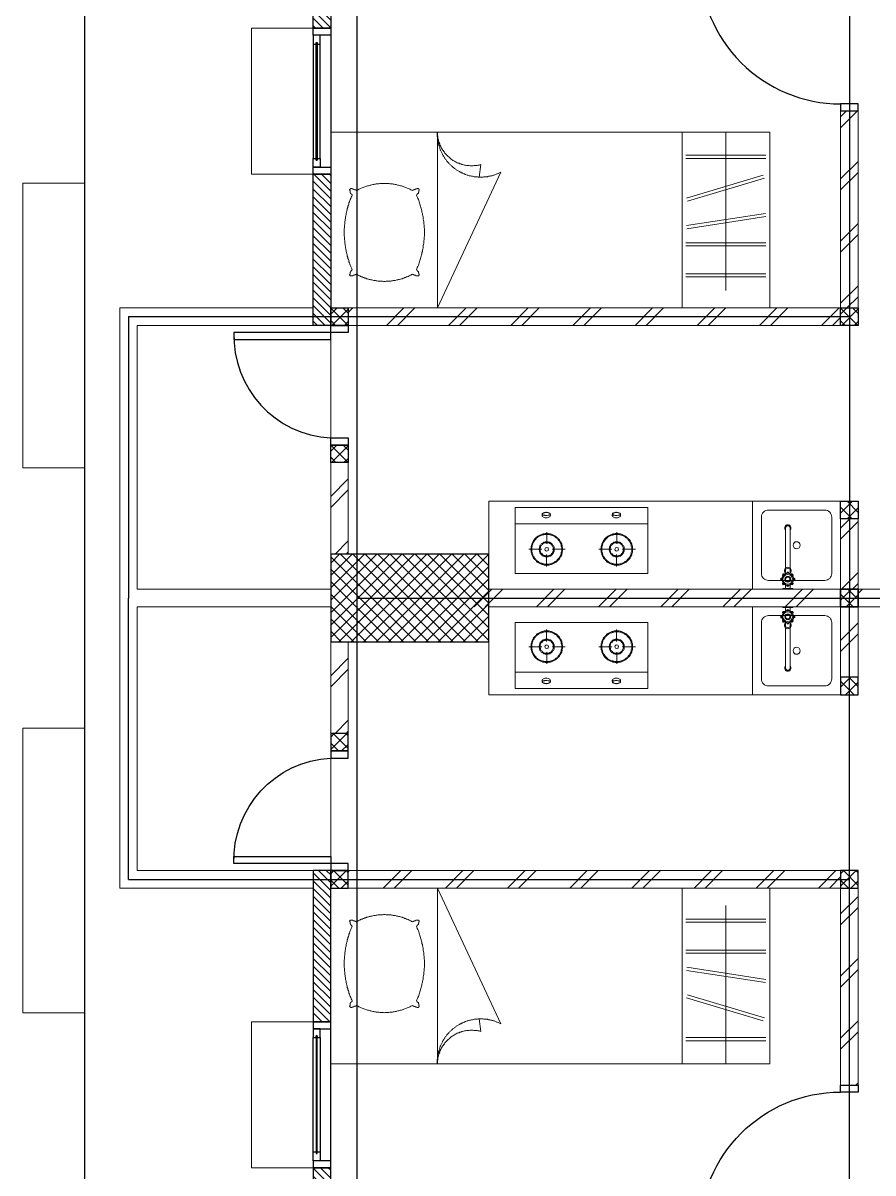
# Model space of a CAD drawing. Header units: millimetres. Extents: x -324 to 75, y -297 to 70.
# Drawn here: x -56.36 to -51.52, y 22.61 to 29.15 of the extents above; entities that cross this region are included whole.
import ezdxf

# ---------------------------------------------------------------- set-up
doc = ezdxf.new("R2010")
doc.units = ezdxf.units.MM
doc.layers.get('defpoints').update_dxf_attribs({"color": 1})
for name, color, linetype, lineweight in [('ars', 11, 'Continuous', 0), ('KOL', 1, 'Continuous', 30), ('KOLOM', 4, 'Continuous', 9), ('lan', 7, 'Continuous', 15), ('SANITAIR', 15, 'Continuous', 9), ('tem', 5, 'Continuous', 20)]:
    doc.layers.add(name, color=color, linetype=linetype, lineweight=lineweight)
doc.layers.add('as', color=1, linetype='Continuous', plot=False)
doc.layers.add('Kusen', color=30, linetype='Continuous')
pattern_1 = [(135, (380.614583, 513.798277), (-0.0220970869, -0.0220970869), [])]
pattern_2 = [(45, (3.915, 7.49455), (-0.1767767, 0.1767767), []), (45, (3.9775, 7.49455), (-0.1767767, 0.1767767), [])]

# ---------------------------------------------------------------- blocks, each defined once
blk = doc.blocks.new('T. J2')
at = {"layer": 'Kusen'}
for p, q in [((-0.3692, 0.1), (0.2808, 0.1)), ((-0.4192, 0), (0.3308, 0)), ((0.2808, 0.06), (-0.3692, 0.06))]:
    blk.add_line(p, q, dxfattribs=at)
for points in [[(-0.4592, 0), (-0.4192, 0), (-0.4192, 0.1), (-0.4592, 0.1)], [(0.3308, 0), (0.3708, 0), (0.3708, 0.1), (0.3308, 0.1)]]:
    blk.add_lwpolyline(points, close=True, dxfattribs=at)
for points in [[(-0.3692, 0.0775), (-0.3692, 0.06), (-0.4192, 0.06), (-0.4192, 0.1), (-0.3692, 0.1), (-0.3692, 0.0825), (-0.3792, 0.0825), (-0.3792, 0.0775), (-0.3692, 0.0775)], [(0.2808, 0.0775), (0.2808, 0.06), (0.3308, 0.06), (0.3308, 0.1), (0.2808, 0.1), (0.2808, 0.0825), (0.2908, 0.0825), (0.2908, 0.0775), (0.2808, 0.0775)]]:
    blk.add_lwpolyline(points, dxfattribs=at)
at = {"layer": 'Kusen', "color": 141}
blk.add_lwpolyline([(-0.3792, 0.0775), (0.2908, 0.0775), (0.2908, 0.0825), (-0.3792, 0.0825)], close=True, dxfattribs=at)
blk = doc.blocks.new('K 10.10')
at = {"layer": 'ars'}
h = blk.add_hatch(dxfattribs=at)
h.set_pattern_fill('_USER', color=256, scale=0.05, angle=45, double=1, pattern_type=0)
h.set_pattern_definition([(45, (0, 0), (-0.035355339, 0.035355339), []), (135, (0, 0), (-0.035355339, -0.035355339), [])])
h.paths.add_polyline_path([(1560.5383, 1380.4069), (1560.6383, 1380.4069), (1560.6383, 1380.5069), (1560.5383, 1380.5069)])
at = {"layer": 'KOL'}
blk.add_lwpolyline([(1560.5383, 1380.4069), (1560.6383, 1380.4069), (1560.6383, 1380.5069), (1560.5383, 1380.5069)], close=True, dxfattribs=at)
blk = doc.blocks.new('P.60')
at = {"layer": 'Kusen'}
for points in [[(1472.8348, 997.5354), (1472.8748, 997.5354), (1472.8748, 997.4354), (1472.8348, 997.4354)], [(1473.4748, 997.5354), (1473.5148, 997.5354), (1473.5148, 997.4354), (1473.4748, 997.4354)], [(1472.8748, 996.8854), (1472.9148, 996.8854), (1472.9148, 997.4354), (1472.8748, 997.4354)]]:
    blk.add_lwpolyline(points, close=True, dxfattribs=at)
blk.add_arc((1472.8948, 997.4658), 0.5808, 268.02661, 356.99428, dxfattribs=at)
blk = doc.blocks.new('P.80')
at = {"layer": 'Kusen'}
for points in [[(-69.8094, -74.8368), (-69.7694, -74.8368), (-69.7694, -74.0368), (-69.8094, -74.0368)], [(-70.6094, -74.9368), (-70.5694, -74.9368), (-70.5694, -74.8368), (-70.6094, -74.8368)], [(-69.7694, -74.9368), (-69.7294, -74.9368), (-69.7294, -74.8368), (-69.7694, -74.8368)]]:
    blk.add_lwpolyline(points, close=True, dxfattribs=at)
blk.add_arc((-69.7694, -74.8368), 0.8, 90, 180, dxfattribs=at)
blk = doc.blocks.new('KRAN DPR ATAS')
for p, q in [((-0.0289, 0), (0.0289, 0)), ((-0.0289, 0), (-0.0289, -0.0021)), ((0.0289, 0), (0.0289, -0.0021)), ((-0.0275, -0.0035), (0.0275, -0.0035)), ((-0.0127, -0.0092), (-0.0127, -0.0252)), ((0.0127, -0.0092), (0.0127, -0.0252)), ((-0.014, -0.1188), (-0.014, -0.3457)), ((-0.0127, -0.0877), (-0.0127, -0.1101)), ((0.0127, -0.0877), (0.0127, -0.1101)), ((0.014, -0.1188), (0.014, -0.3457))]:
    blk.add_line(p, q)
for radius in [0.0338, 0.0279, 0.0166, 0.0138, 0.0123]:
    blk.add_circle((0, -0.0564), radius)
for centre, radius, start, end in [((-0.0338, -0.0564), 0.00706, 84.00203, 275.99797), ((-0.0315, -0.0564), 0.00706, 103.11888, 256.88112), ((-0.0239, -0.0326), 0.00706, 39.00203, 230.99797), ((-0.0222, -0.0342), 0.00706, 58.11888, 211.88112), ((-0.0275, -0.0021), 0.00141, 180, 270), ((-0.0183, -0.0092), 0.00564, 0, 90), ((-0.0009, -0.0214), 0.00884, 254.902, 254.902), ((0, -0.0227), 0.00706, 354.00203, 185.99797), ((0, -0.025), 0.00706, 13.11888, 166.88112), ((0.0183, -0.0092), 0.00564, 90, 180), ((0.0239, -0.0326), 0.00706, 309.00203, 140.99797), ((0.0222, -0.0342), 0.00706, 328.11888, 121.88112), ((0.0275, -0.0021), 0.00141, 270, 0), ((0.0338, -0.0564), 0.00706, 264.00203, 95.99797), ((0.0315, -0.0564), 0.00706, 283.11888, 76.88112), ((-0.0239, -0.0803), 0.00706, 129.00203, 320.99797), ((-0.0222, -0.0787), 0.00706, 148.11888, 301.88112), ((0, -0.1058), 0.0191, 134.71101, 45.28899), ((0, -0.1058), 0.0134, 198.67172, 270), ((0, -0.0902), 0.00706, 174.00203, 5.99797), ((0, -0.0879), 0.00706, 193.11888, 346.88112), ((0, -0.1058), 0.0134, 270, 341.32828), ((0.0239, -0.0803), 0.00706, 219.00203, 50.99797), ((0.0222, -0.0787), 0.00706, 238.11888, 31.88112), ((0, -0.3457), 0.0178, 141.82775, 38.17225), ((0, -0.3484), 0.0178, 175.66412, 4.33588), ((0, -0.3457), 0.014, 180, 0)]:
    blk.add_arc(centre, radius, start, end)
blk = doc.blocks.new('KOMPOR')
for points in [[(0, 0.3765), (0, -0.3765)], [(0.0944, 0.3765), (0, 0.3765)], [(0.3765, 0.3765), (0.0944, 0.3765)], [(0.0944, 0.3765), (0.0944, -0.3765)], [(0.3765, -0.3765), (0.3765, 0.3765)], [(0.2385, 0.2906), (0.2337, 0.2906), (0.23, 0.2906), (0.2252, 0.2893), (0.2203, 0.2893), (0.2167, 0.2881), (0.2119, 0.2869), (0.2082, 0.2857), (0.2034, 0.2833), (0.1998, 0.2821), (0.1961, 0.2797), (0.1925, 0.2772), (0.1889, 0.276), (0.1852, 0.2724), (0.1816, 0.27), (0.178, 0.2676), (0.1755, 0.2639), (0.1719, 0.2615), (0.1695, 0.2579), (0.1671, 0.2542), (0.1634, 0.2506), (0.1622, 0.247), (0.1598, 0.2433), (0.1574, 0.2397), (0.1562, 0.2361), (0.1538, 0.2312), (0.1525, 0.2276), (0.1513, 0.2228), (0.1501, 0.2191), (0.1501, 0.2143), (0.1489, 0.2094), (0.1489, 0.2058), (0.1489, 0.201), (0.1489, 0.1961), (0.1489, 0.1913), (0.1501, 0.1864), (0.1501, 0.1828), (0.1513, 0.178), (0.1525, 0.1743), (0.1538, 0.1695), (0.1562, 0.1659), (0.1574, 0.161), (0.1598, 0.1574), (0.1622, 0.1538), (0.1634, 0.1501), (0.1671, 0.1465), (0.1695, 0.1429), (0.1719, 0.1404), (0.1755, 0.1368), (0.178, 0.1344), (0.1816, 0.1308), (0.1852, 0.1283), (0.1889, 0.1259), (0.1925, 0.1235), (0.1961, 0.1211), (0.1998, 0.1199), (0.2034, 0.1174), (0.2082, 0.1162), (0.2119, 0.115), (0.2167, 0.1138), (0.2203, 0.1126), (0.2252, 0.1114), (0.23, 0.1114), (0.2337, 0.1102), (0.2385, 0.1102), (0.2433, 0.1102), (0.2482, 0.1114), (0.253, 0.1114), (0.2567, 0.1126), (0.2615, 0.1138), (0.2651, 0.115), (0.27, 0.1162), (0.2736, 0.1174), (0.2785, 0.1199), (0.2821, 0.1211), (0.2857, 0.1235), (0.2893, 0.1259), (0.293, 0.1283), (0.2966, 0.1308), (0.299, 0.1344), (0.3027, 0.1368), (0.3051, 0.1404), (0.3087, 0.1429), (0.3111, 0.1465), (0.3136, 0.1501), (0.316, 0.1538), (0.3184, 0.1574), (0.3196, 0.161), (0.322, 0.1659), (0.3232, 0.1695), (0.3245, 0.1743), (0.3257, 0.178), (0.3269, 0.1828), (0.3281, 0.1864), (0.3281, 0.1913), (0.3293, 0.1961), (0.3293, 0.201), (0.3293, 0.2058), (0.3281, 0.2094), (0.3281, 0.2143), (0.3269, 0.2191), (0.3257, 0.2228), (0.3245, 0.2276), (0.3232, 0.2312), (0.322, 0.2361), (0.3196, 0.2397), (0.3184, 0.2433), (0.316, 0.247), (0.3136, 0.2506), (0.3111, 0.2542), (0.3087, 0.2579), (0.3051, 0.2615), (0.3027, 0.2639), (0.299, 0.2676), (0.2966, 0.27), (0.293, 0.2724), (0.2893, 0.276), (0.2857, 0.2772), (0.2821, 0.2797), (0.2785, 0.2821), (0.2736, 0.2833), (0.27, 0.2857), (0.2651, 0.2869), (0.2615, 0.2881), (0.2567, 0.2893), (0.253, 0.2893), (0.2482, 0.2906), (0.2433, 0.2906), (0.2385, 0.2906)], [(0.2385, 0.2857), (0.2349, 0.2857), (0.23, 0.2857), (0.2264, 0.2845), (0.2215, 0.2833), (0.2179, 0.2833), (0.2131, 0.2821), (0.2094, 0.2809), (0.2058, 0.2785), (0.2022, 0.2772), (0.1985, 0.2748), (0.1949, 0.2736), (0.1913, 0.2712), (0.1877, 0.2688), (0.1852, 0.2663), (0.1816, 0.2639), (0.1792, 0.2603), (0.1755, 0.2579), (0.1731, 0.2542), (0.1707, 0.2518), (0.1683, 0.2482), (0.1659, 0.2446), (0.1646, 0.2409), (0.1622, 0.2373), (0.161, 0.2337), (0.1586, 0.23), (0.1574, 0.2264), (0.1562, 0.2215), (0.1562, 0.2179), (0.155, 0.2131), (0.1538, 0.2094), (0.1538, 0.2046), (0.1538, 0.201), (0.1538, 0.1961), (0.1538, 0.1925), (0.155, 0.1877), (0.1562, 0.184), (0.1562, 0.1792), (0.1574, 0.1755), (0.1586, 0.1719), (0.161, 0.1671), (0.1622, 0.1634), (0.1646, 0.1598), (0.1659, 0.1562), (0.1683, 0.1525), (0.1707, 0.1501), (0.1731, 0.1465), (0.1755, 0.1441), (0.1792, 0.1404), (0.1816, 0.138), (0.1852, 0.1356), (0.1877, 0.132), (0.1913, 0.1308), (0.1949, 0.1283), (0.1985, 0.1259), (0.2022, 0.1235), (0.2058, 0.1223), (0.2094, 0.1211), (0.2131, 0.1199), (0.2179, 0.1186), (0.2215, 0.1174), (0.2264, 0.1162), (0.23, 0.1162), (0.2349, 0.1162), (0.2385, 0.1162), (0.2433, 0.1162), (0.247, 0.1162), (0.2518, 0.1162), (0.2554, 0.1174), (0.2603, 0.1186), (0.2639, 0.1199), (0.2676, 0.1211), (0.2724, 0.1223), (0.276, 0.1235), (0.2797, 0.1259), (0.2833, 0.1283), (0.2869, 0.1308), (0.2893, 0.132), (0.293, 0.1356), (0.2954, 0.138), (0.299, 0.1404), (0.3015, 0.1441), (0.3039, 0.1465), (0.3075, 0.1501), (0.3087, 0.1525), (0.3111, 0.1562), (0.3136, 0.1598), (0.316, 0.1634), (0.3172, 0.1671), (0.3184, 0.1719), (0.3196, 0.1755), (0.3208, 0.1792), (0.322, 0.184), (0.3232, 0.1877), (0.3232, 0.1925), (0.3232, 0.1961), (0.3232, 0.201), (0.3232, 0.2046), (0.3232, 0.2094), (0.3232, 0.2131), (0.322, 0.2179), (0.3208, 0.2215), (0.3196, 0.2264), (0.3184, 0.23), (0.3172, 0.2337), (0.316, 0.2373), (0.3136, 0.2409), (0.3111, 0.2446), (0.3087, 0.2482), (0.3075, 0.2518), (0.3039, 0.2542), (0.3015, 0.2579), (0.299, 0.2603), (0.2954, 0.2639), (0.293, 0.2663), (0.2893, 0.2688), (0.2869, 0.2712), (0.2833, 0.2736), (0.2797, 0.2748), (0.276, 0.2772), (0.2724, 0.2785), (0.2676, 0.2809), (0.2639, 0.2821), (0.2603, 0.2833), (0.2554, 0.2833), (0.2518, 0.2845), (0.247, 0.2857), (0.2433, 0.2857), (0.2385, 0.2857)], [(0.2373, 0.3063), (0.2373, 0.2312)], [(0.0436, 0.2228), (0.0472, 0.2228), (0.0496, 0.2215), (0.0533, 0.2191), (0.0545, 0.2155), (0.0557, 0.2119), (0.0581, 0.2094), (0.0593, 0.2046), (0.0593, 0.1998), (0.0593, 0.1949), (0.0593, 0.1901), (0.0569, 0.1864), (0.0557, 0.1828), (0.0533, 0.1792), (0.0508, 0.178), (0.0484, 0.1755), (0.046, 0.1743), (0.0424, 0.1743), (0.04, 0.1755), (0.0375, 0.178), (0.0339, 0.1792), (0.0327, 0.1828), (0.0315, 0.1864), (0.0291, 0.1901), (0.0278, 0.1949), (0.0278, 0.1998), (0.0291, 0.2046), (0.0303, 0.2094), (0.0315, 0.2119), (0.0339, 0.2155), (0.0351, 0.2191), (0.0375, 0.2215), (0.0412, 0.2228), (0.0436, 0.2228)], [(0.0375, 0.2215), (0.04, 0.2215), (0.04, 0.2203), (0.0424, 0.2179), (0.0436, 0.2155), (0.0448, 0.2119), (0.0448, 0.2082), (0.046, 0.2034), (0.046, 0.1998), (0.046, 0.1961), (0.046, 0.1913), (0.0448, 0.1877), (0.0436, 0.184), (0.0436, 0.1816), (0.0412, 0.178), (0.04, 0.1768), (0.0387, 0.1755), (0.0375, 0.1755), (0.0351, 0.1768), (0.0339, 0.178), (0.0327, 0.1816), (0.0315, 0.184), (0.0315, 0.1877), (0.0303, 0.1913), (0.0303, 0.1961), (0.0303, 0.1998), (0.0303, 0.2034), (0.0315, 0.2082), (0.0315, 0.2119), (0.0327, 0.2155), (0.0339, 0.2179), (0.0351, 0.2203), (0.0363, 0.2215), (0.0375, 0.2215)], [(0.1404, 0.201), (0.207, 0.201)], [(0.2385, 0.2433), (0.2349, 0.2433), (0.23, 0.2433), (0.2264, 0.2421), (0.2215, 0.2409), (0.2179, 0.2385), (0.2143, 0.2361), (0.2119, 0.2337), (0.2082, 0.2312), (0.2058, 0.2276), (0.2034, 0.2252), (0.201, 0.2215), (0.1985, 0.2179), (0.1973, 0.2131), (0.1961, 0.2094), (0.1961, 0.2046), (0.1961, 0.201), (0.1961, 0.1961), (0.1961, 0.1925), (0.1973, 0.1877), (0.1985, 0.184), (0.201, 0.1804), (0.2034, 0.1768), (0.2058, 0.1731), (0.2082, 0.1707), (0.2119, 0.1671), (0.2143, 0.1646), (0.2179, 0.1622), (0.2215, 0.161), (0.2264, 0.1598), (0.23, 0.1586), (0.2349, 0.1574), (0.2385, 0.1574), (0.2433, 0.1574), (0.247, 0.1586), (0.2518, 0.1598), (0.2554, 0.161), (0.2591, 0.1622), (0.2627, 0.1646), (0.2663, 0.1671), (0.2688, 0.1707), (0.2724, 0.1731), (0.2748, 0.1768), (0.2772, 0.1804), (0.2785, 0.184), (0.2797, 0.1877), (0.2809, 0.1925), (0.2821, 0.1961), (0.2821, 0.201), (0.2821, 0.2046), (0.2809, 0.2094), (0.2797, 0.2131), (0.2785, 0.2179), (0.2772, 0.2215), (0.2748, 0.2252), (0.2724, 0.2276), (0.2688, 0.2312), (0.2663, 0.2337), (0.2627, 0.2361), (0.2591, 0.2385), (0.2554, 0.2409), (0.2518, 0.2421), (0.247, 0.2433), (0.2433, 0.2433), (0.2385, 0.2433)], [(0.2385, 0.2385), (0.2349, 0.2385), (0.2312, 0.2373), (0.2276, 0.2373), (0.224, 0.2361), (0.2203, 0.2337), (0.2179, 0.2324), (0.2143, 0.23), (0.2119, 0.2276), (0.2094, 0.2252), (0.207, 0.2215), (0.2058, 0.2191), (0.2034, 0.2155), (0.2022, 0.2119), (0.2022, 0.2082), (0.201, 0.2046), (0.201, 0.201), (0.201, 0.1973), (0.2022, 0.1925), (0.2022, 0.1889), (0.2034, 0.1864), (0.2058, 0.1828), (0.207, 0.1792), (0.2094, 0.1768), (0.2119, 0.1743), (0.2143, 0.1719), (0.2179, 0.1695), (0.2203, 0.1671), (0.224, 0.1659), (0.2276, 0.1646), (0.2312, 0.1634), (0.2349, 0.1634), (0.2385, 0.1622), (0.2421, 0.1634), (0.247, 0.1634), (0.2506, 0.1646), (0.253, 0.1659), (0.2567, 0.1671), (0.2603, 0.1695), (0.2627, 0.1719), (0.2651, 0.1743), (0.2676, 0.1768), (0.27, 0.1792), (0.2724, 0.1828), (0.2736, 0.1864), (0.2748, 0.1889), (0.276, 0.1925), (0.276, 0.1973), (0.2772, 0.201), (0.276, 0.2046), (0.276, 0.2082), (0.2748, 0.2119), (0.2736, 0.2155), (0.2724, 0.2191), (0.27, 0.2215), (0.2676, 0.2252), (0.2651, 0.2276), (0.2627, 0.23), (0.2603, 0.2324), (0.2567, 0.2337), (0.253, 0.2361), (0.2506, 0.2373), (0.247, 0.2373), (0.2421, 0.2385), (0.2385, 0.2385)], [(0.2385, 0.2107), (0.2349, 0.2094), (0.2312, 0.2082), (0.23, 0.2046), (0.2288, 0.201), (0.23, 0.1961), (0.2312, 0.1937), (0.2349, 0.1913), (0.2385, 0.1901), (0.2433, 0.1913), (0.2458, 0.1937), (0.2482, 0.1961), (0.2494, 0.201), (0.2482, 0.2046), (0.2458, 0.2082), (0.2433, 0.2094), (0.2385, 0.2107)], [(0.3366, 0.1998), (0.2676, 0.1998)], [(0.2373, 0.0993), (0.2373, 0.1719)], [(0.2385, -0.1077), (0.2337, -0.1077), (0.23, -0.1077), (0.2252, -0.109), (0.2203, -0.109), (0.2167, -0.1102), (0.2119, -0.1114), (0.2082, -0.1126), (0.2034, -0.115), (0.1998, -0.1162), (0.1961, -0.1186), (0.1925, -0.1211), (0.1889, -0.1235), (0.1852, -0.1259), (0.1816, -0.1283), (0.178, -0.1308), (0.1755, -0.1344), (0.1719, -0.1368), (0.1695, -0.1404), (0.1671, -0.1441), (0.1634, -0.1477), (0.1622, -0.1513), (0.1598, -0.155), (0.1574, -0.1586), (0.1562, -0.1622), (0.1538, -0.1671), (0.1525, -0.1707), (0.1513, -0.1755), (0.1501, -0.1792), (0.1501, -0.184), (0.1489, -0.1889), (0.1489, -0.1925), (0.1489, -0.1973), (0.1489, -0.2022), (0.1489, -0.207), (0.1501, -0.2119), (0.1501, -0.2155), (0.1513, -0.2203), (0.1525, -0.224), (0.1538, -0.2288), (0.1562, -0.2324), (0.1574, -0.2373), (0.1598, -0.2409), (0.1622, -0.2446), (0.1634, -0.2482), (0.1671, -0.2518), (0.1695, -0.2554), (0.1719, -0.2579), (0.1755, -0.2615), (0.178, -0.2639), (0.1816, -0.2676), (0.1852, -0.27), (0.1889, -0.2724), (0.1925, -0.2748), (0.1961, -0.2772), (0.1998, -0.2785), (0.2034, -0.2809), (0.2082, -0.2821), (0.2119, -0.2833), (0.2167, -0.2845), (0.2203, -0.2857), (0.2252, -0.2869), (0.23, -0.2869), (0.2337, -0.2881), (0.2385, -0.2881), (0.2433, -0.2881), (0.2482, -0.2869), (0.253, -0.2869), (0.2567, -0.2857), (0.2615, -0.2845), (0.2651, -0.2833), (0.27, -0.2821), (0.2736, -0.2809), (0.2785, -0.2785), (0.2821, -0.2772), (0.2857, -0.2748), (0.2893, -0.2724), (0.293, -0.27), (0.2966, -0.2676), (0.299, -0.2639), (0.3027, -0.2615), (0.3051, -0.2579), (0.3087, -0.2554), (0.3111, -0.2518), (0.3136, -0.2482), (0.316, -0.2446), (0.3184, -0.2409), (0.3196, -0.2373), (0.322, -0.2324), (0.3232, -0.2288), (0.3245, -0.224), (0.3257, -0.2203), (0.3269, -0.2155), (0.3281, -0.2119), (0.3281, -0.207), (0.3293, -0.2022), (0.3293, -0.1973), (0.3293, -0.1925), (0.3281, -0.1889), (0.3281, -0.184), (0.3269, -0.1792), (0.3257, -0.1755), (0.3245, -0.1707), (0.3232, -0.1671), (0.322, -0.1622), (0.3196, -0.1586), (0.3184, -0.155), (0.316, -0.1513), (0.3136, -0.1477), (0.3111, -0.1441), (0.3087, -0.1404), (0.3051, -0.1368), (0.3027, -0.1344), (0.299, -0.1308), (0.2966, -0.1283), (0.293, -0.1259), (0.2893, -0.1235), (0.2857, -0.1211), (0.2821, -0.1186), (0.2785, -0.1162), (0.2736, -0.115), (0.27, -0.1126), (0.2651, -0.1114), (0.2615, -0.1102), (0.2567, -0.109), (0.253, -0.109), (0.2482, -0.1077), (0.2433, -0.1077), (0.2385, -0.1077)], [(0.2385, -0.1126), (0.2349, -0.1126), (0.23, -0.1126), (0.2264, -0.1138), (0.2215, -0.115), (0.2179, -0.115), (0.2131, -0.1162), (0.2094, -0.1174), (0.2058, -0.1199), (0.2022, -0.1211), (0.1985, -0.1235), (0.1949, -0.1247), (0.1913, -0.1271), (0.1877, -0.1295), (0.1852, -0.132), (0.1816, -0.1344), (0.1792, -0.138), (0.1755, -0.1404), (0.1731, -0.1441), (0.1707, -0.1465), (0.1683, -0.1501), (0.1659, -0.1538), (0.1646, -0.1574), (0.1622, -0.161), (0.161, -0.1646), (0.1586, -0.1683), (0.1574, -0.1719), (0.1562, -0.1768), (0.1562, -0.1804), (0.155, -0.1852), (0.1538, -0.1889), (0.1538, -0.1937), (0.1538, -0.1973), (0.1538, -0.2022), (0.1538, -0.2058), (0.155, -0.2107), (0.1562, -0.2143), (0.1562, -0.2191), (0.1574, -0.2228), (0.1586, -0.2264), (0.161, -0.2312), (0.1622, -0.2349), (0.1646, -0.2385), (0.1659, -0.2421), (0.1683, -0.2458), (0.1707, -0.2482), (0.1731, -0.2518), (0.1755, -0.2554), (0.1792, -0.2579), (0.1816, -0.2603), (0.1852, -0.2627), (0.1877, -0.2663), (0.1913, -0.2688), (0.1949, -0.27), (0.1985, -0.2724), (0.2022, -0.2748), (0.2058, -0.276), (0.2094, -0.2772), (0.2131, -0.2785), (0.2179, -0.2797), (0.2215, -0.2809), (0.2264, -0.2821), (0.23, -0.2821), (0.2349, -0.2821), (0.2385, -0.2833), (0.2433, -0.2821), (0.247, -0.2821), (0.2518, -0.2821), (0.2554, -0.2809), (0.2603, -0.2797), (0.2639, -0.2785), (0.2676, -0.2772), (0.2724, -0.276), (0.276, -0.2748), (0.2797, -0.2724), (0.2833, -0.27), (0.2869, -0.2688), (0.2893, -0.2663), (0.293, -0.2627), (0.2954, -0.2603), (0.299, -0.2579), (0.3015, -0.2554), (0.3039, -0.2518), (0.3075, -0.2482), (0.3087, -0.2458), (0.3111, -0.2421), (0.3136, -0.2385), (0.316, -0.2349), (0.3172, -0.2312), (0.3184, -0.2264), (0.3196, -0.2228), (0.3208, -0.2191), (0.322, -0.2143), (0.3232, -0.2107), (0.3232, -0.2058), (0.3232, -0.2022), (0.3232, -0.1973), (0.3232, -0.1937), (0.3232, -0.1889), (0.3232, -0.1852), (0.322, -0.1804), (0.3208, -0.1768), (0.3196, -0.1719), (0.3184, -0.1683), (0.3172, -0.1646), (0.316, -0.161), (0.3136, -0.1574), (0.3111, -0.1538), (0.3087, -0.1501), (0.3075, -0.1465), (0.3039, -0.1441), (0.3015, -0.1404), (0.299, -0.138), (0.2954, -0.1344), (0.293, -0.132), (0.2893, -0.1295), (0.2869, -0.1271), (0.2833, -0.1247), (0.2797, -0.1235), (0.276, -0.1211), (0.2724, -0.1199), (0.2676, -0.1174), (0.2639, -0.1162), (0.2603, -0.115), (0.2554, -0.115), (0.2518, -0.1138), (0.247, -0.1126), (0.2433, -0.1126), (0.2385, -0.1126)], [(0.2373, -0.0932), (0.2373, -0.1671)], [(0.0436, -0.1768), (0.0472, -0.1768), (0.0496, -0.178), (0.0533, -0.1804), (0.0545, -0.1828), (0.0557, -0.1864), (0.0581, -0.1901), (0.0593, -0.1949), (0.0593, -0.1985), (0.0593, -0.2034), (0.0593, -0.2082), (0.0569, -0.2119), (0.0557, -0.2167), (0.0533, -0.2191), (0.0508, -0.2215), (0.0484, -0.224), (0.046, -0.224), (0.0424, -0.224), (0.04, -0.224), (0.0375, -0.2215), (0.0339, -0.2191), (0.0327, -0.2167), (0.0315, -0.2119), (0.0291, -0.2082), (0.0278, -0.2034), (0.0278, -0.1985), (0.0291, -0.1949), (0.0303, -0.1901), (0.0315, -0.1864), (0.0339, -0.1828), (0.0351, -0.1804), (0.0375, -0.178), (0.0412, -0.1768), (0.0436, -0.1768)], [(0.0375, -0.1768), (0.04, -0.178), (0.04, -0.1792), (0.0424, -0.1804), (0.0436, -0.1828), (0.0448, -0.1864), (0.0448, -0.1901), (0.046, -0.1949), (0.046, -0.1985), (0.046, -0.2034), (0.046, -0.2082), (0.0448, -0.2107), (0.0436, -0.2155), (0.0436, -0.2179), (0.0412, -0.2203), (0.04, -0.2228), (0.0387, -0.2228), (0.0375, -0.2228), (0.0351, -0.2228), (0.0339, -0.2203), (0.0327, -0.2179), (0.0315, -0.2155), (0.0315, -0.2107), (0.0303, -0.2082), (0.0303, -0.2034), (0.0303, -0.1985), (0.0303, -0.1949), (0.0315, -0.1901), (0.0315, -0.1864), (0.0327, -0.1828), (0.0339, -0.1804), (0.0351, -0.1792), (0.0363, -0.178), (0.0375, -0.1768)], [(0.2385, -0.155), (0.2349, -0.155), (0.23, -0.155), (0.2264, -0.1562), (0.2215, -0.1574), (0.2179, -0.1598), (0.2143, -0.1622), (0.2119, -0.1646), (0.2082, -0.1671), (0.2058, -0.1707), (0.2034, -0.1731), (0.201, -0.1768), (0.1985, -0.1804), (0.1973, -0.1852), (0.1961, -0.1889), (0.1961, -0.1937), (0.1961, -0.1973), (0.1961, -0.2022), (0.1961, -0.207), (0.1973, -0.2107), (0.1985, -0.2143), (0.201, -0.2179), (0.2034, -0.2215), (0.2058, -0.2252), (0.2082, -0.2288), (0.2119, -0.2312), (0.2143, -0.2337), (0.2179, -0.2361), (0.2215, -0.2373), (0.2264, -0.2385), (0.23, -0.2397), (0.2349, -0.2409), (0.2385, -0.2409), (0.2433, -0.2409), (0.247, -0.2397), (0.2518, -0.2385), (0.2554, -0.2373), (0.2591, -0.2361), (0.2627, -0.2337), (0.2663, -0.2312), (0.2688, -0.2288), (0.2724, -0.2252), (0.2748, -0.2215), (0.2772, -0.2179), (0.2785, -0.2143), (0.2797, -0.2107), (0.2809, -0.207), (0.2821, -0.2022), (0.2821, -0.1973), (0.2821, -0.1937), (0.2809, -0.1889), (0.2797, -0.1852), (0.2785, -0.1804), (0.2772, -0.1768), (0.2748, -0.1731), (0.2724, -0.1707), (0.2688, -0.1671), (0.2663, -0.1646), (0.2627, -0.1622), (0.2591, -0.1598), (0.2554, -0.1574), (0.2518, -0.1562), (0.247, -0.155), (0.2433, -0.155), (0.2385, -0.155)], [(0.2385, -0.1598), (0.2349, -0.1598), (0.2312, -0.161), (0.2276, -0.161), (0.224, -0.1622), (0.2203, -0.1646), (0.2179, -0.1659), (0.2143, -0.1683), (0.2119, -0.1707), (0.2094, -0.1731), (0.207, -0.1768), (0.2058, -0.1792), (0.2034, -0.1828), (0.2022, -0.1864), (0.2022, -0.1901), (0.201, -0.1937), (0.201, -0.1973), (0.201, -0.2022), (0.2022, -0.2058), (0.2022, -0.2094), (0.2034, -0.2131), (0.2058, -0.2155), (0.207, -0.2191), (0.2094, -0.2215), (0.2119, -0.224), (0.2143, -0.2264), (0.2179, -0.2288), (0.2203, -0.2312), (0.224, -0.2324), (0.2276, -0.2337), (0.2312, -0.2349), (0.2349, -0.2349), (0.2385, -0.2361), (0.2421, -0.2349), (0.247, -0.2349), (0.2506, -0.2337), (0.253, -0.2324), (0.2567, -0.2312), (0.2603, -0.2288), (0.2627, -0.2264), (0.2651, -0.224), (0.2676, -0.2215), (0.27, -0.2191), (0.2724, -0.2155), (0.2736, -0.2131), (0.2748, -0.2094), (0.276, -0.2058), (0.276, -0.2022), (0.2772, -0.1973), (0.276, -0.1937), (0.276, -0.1901), (0.2748, -0.1864), (0.2736, -0.1828), (0.2724, -0.1792), (0.27, -0.1768), (0.2676, -0.1731), (0.2651, -0.1707), (0.2627, -0.1683), (0.2603, -0.1659), (0.2567, -0.1646), (0.253, -0.1622), (0.2506, -0.161), (0.247, -0.161), (0.2421, -0.1598), (0.2385, -0.1598)], [(0.2385, -0.1877), (0.2349, -0.1889), (0.2312, -0.1901), (0.23, -0.1937), (0.2288, -0.1973), (0.23, -0.2022), (0.2312, -0.2046), (0.2349, -0.207), (0.2385, -0.2082), (0.2433, -0.207), (0.2458, -0.2046), (0.2482, -0.2022), (0.2494, -0.1973), (0.2482, -0.1937), (0.2458, -0.1901), (0.2433, -0.1889), (0.2385, -0.1877)], [(0.1404, -0.1973), (0.207, -0.1973)], [(0.2373, -0.299), (0.2373, -0.2264)], [(0.3366, -0.1985), (0.2676, -0.1985)], [(0.0944, -0.3765), (0, -0.3765)], [(0.0944, -0.3765), (0.3765, -0.3765)]]:
    blk.add_lwpolyline(points)
blk = doc.blocks.new('BED2')
blk.add_lwpolyline([(-0.4994, 1.9988), (0.4994, 1.9988), (0.4994, 0), (-0.4994, 0)], close=True)
for points in [[(0.4994, 1.9988), (0.4994, 0)], [(0.2827, 1.8765), (0.2766, 1.8789), (0.2706, 1.8826), (0.2633, 1.885), (0.2573, 1.8874), (0.2512, 1.8898), (0.2439, 1.8923), (0.2379, 1.8947), (0.2306, 1.8959), (0.2246, 1.8983), (0.2185, 1.9007), (0.2113, 1.9019), (0.2052, 1.9044), (0.1979, 1.9056), (0.1919, 1.9068), (0.1846, 1.9092), (0.1786, 1.9104), (0.1713, 1.9116), (0.1653, 1.9128), (0.158, 1.914), (0.1519, 1.9153), (0.1447, 1.9165), (0.1374, 1.9165), (0.1314, 1.9177), (0.1241, 1.9189), (0.118, 1.9189), (0.1108, 1.9201), (0.1047, 1.9201), (0.0975, 1.9201), (0.0902, 1.9213), (0.0841, 1.9213), (0.0769, 1.9213), (0.0708, 1.9213), (0.0636, 1.9213), (0.0563, 1.9213), (0.0502, 1.9213), (0.043, 1.9201), (0.0369, 1.9201), (0.0297, 1.9201), (0.0224, 1.9189), (0.0163, 1.9189), (0.0091, 1.9177), (0.003, 1.9165), (-0.0042, 1.9165), (-0.0115, 1.9153), (-0.0176, 1.914), (-0.0248, 1.9128), (-0.0309, 1.9116), (-0.0381, 1.9104), (-0.0442, 1.9092), (-0.0515, 1.9068), (-0.0575, 1.9056), (-0.0648, 1.9044), (-0.0708, 1.9019), (-0.0781, 1.9007), (-0.0841, 1.8983), (-0.0902, 1.8959), (-0.0975, 1.8947), (-0.1035, 1.8923), (-0.1108, 1.8898), (-0.1168, 1.8874), (-0.1229, 1.885), (-0.1301, 1.8826), (-0.1362, 1.8789), (-0.1423, 1.8765)], [(-0.1677, 1.8523), (-0.1701, 1.8475), (-0.1725, 1.8426), (-0.1749, 1.8378), (-0.1774, 1.8329), (-0.1798, 1.8293), (-0.1822, 1.8245), (-0.1834, 1.8196), (-0.1858, 1.8148), (-0.187, 1.8099), (-0.1895, 1.8051), (-0.1907, 1.799), (-0.1931, 1.7942), (-0.1943, 1.7893), (-0.1955, 1.7845), (-0.1967, 1.7797), (-0.1979, 1.7748), (-0.1992, 1.77), (-0.2004, 1.7651), (-0.2016, 1.7591), (-0.2028, 1.7542), (-0.204, 1.7494), (-0.204, 1.7446), (-0.2052, 1.7397), (-0.2052, 1.7349), (-0.2064, 1.7288), (-0.2064, 1.724), (-0.2076, 1.7191), (-0.2076, 1.7143), (-0.2076, 1.7082), (-0.2076, 1.7034), (-0.2076, 1.6985), (-0.2088, 1.6937), (-0.2076, 1.6877), (-0.2076, 1.6828), (-0.2076, 1.678), (-0.2076, 1.6731), (-0.2076, 1.6683), (-0.2064, 1.6622), (-0.2064, 1.6574), (-0.2052, 1.6525), (-0.2052, 1.6477), (-0.204, 1.6429), (-0.204, 1.6368), (-0.2028, 1.632), (-0.2016, 1.6271), (-0.2004, 1.6223), (-0.1992, 1.6174), (-0.1979, 1.6126), (-0.1967, 1.6065), (-0.1955, 1.6017), (-0.1943, 1.5969), (-0.1931, 1.592), (-0.1907, 1.5872), (-0.1895, 1.5823), (-0.187, 1.5775), (-0.1858, 1.5726), (-0.1834, 1.5678), (-0.1822, 1.563), (-0.1798, 1.5581), (-0.1774, 1.5533), (-0.1749, 1.5484), (-0.1725, 1.5436), (-0.1701, 1.5387), (-0.1677, 1.5339)], [(-0.1435, 1.8765), (-0.1435, 1.8765), (-0.1435, 1.8765), (-0.1447, 1.8765), (-0.1447, 1.8777), (-0.1447, 1.8789), (-0.1471, 1.8789), (-0.1471, 1.8814), (-0.1495, 1.8814), (-0.1495, 1.8826), (-0.1495, 1.8826), (-0.1495, 1.8838), (-0.1519, 1.8838), (-0.1519, 1.8862), (-0.1556, 1.8862), (-0.1556, 1.8874), (-0.158, 1.8874), (-0.158, 1.8886), (-0.1592, 1.8886), (-0.1592, 1.8886), (-0.1689, 1.8886), (-0.1689, 1.8898), (-0.1701, 1.8898), (-0.1701, 1.891), (-0.1737, 1.891), (-0.1737, 1.8898), (-0.1737, 1.8898), (-0.1737, 1.8886), (-0.1774, 1.8886), (-0.1774, 1.8886), (-0.1774, 1.8886), (-0.1774, 1.8862), (-0.1786, 1.8862), (-0.1786, 1.8789), (-0.1774, 1.8789), (-0.1774, 1.8765), (-0.1774, 1.8765), (-0.1774, 1.8729), (-0.1762, 1.8729), (-0.1762, 1.8705), (-0.1749, 1.8705), (-0.1749, 1.868), (-0.1737, 1.868), (-0.1737, 1.8668), (-0.1737, 1.8668), (-0.1737, 1.8632), (-0.1725, 1.8632), (-0.1725, 1.8608), (-0.1713, 1.8608), (-0.1713, 1.8571), (-0.1713, 1.8571), (-0.1713, 1.8559), (-0.1701, 1.8559), (-0.1701, 1.8547), (-0.1689, 1.8547), (-0.1689, 1.8523), (-0.1677, 1.8523)], [(0.3081, 1.8523), (0.3081, 1.8523), (0.3081, 1.8547), (0.3093, 1.8547), (0.3093, 1.8559), (0.3105, 1.8559), (0.3105, 1.8571), (0.3117, 1.8571), (0.3117, 1.8608), (0.3117, 1.8608), (0.3117, 1.8632), (0.313, 1.8632), (0.313, 1.8668), (0.3142, 1.8668), (0.3142, 1.868), (0.3142, 1.868), (0.3142, 1.8705), (0.3154, 1.8705), (0.3154, 1.8729), (0.3166, 1.8729), (0.3166, 1.8765), (0.3178, 1.8765), (0.3178, 1.8789), (0.3178, 1.8789), (0.3178, 1.8862), (0.3178, 1.8862), (0.3178, 1.8886), (0.3166, 1.8886), (0.3166, 1.8886), (0.3142, 1.8886), (0.3142, 1.8898), (0.313, 1.8898), (0.313, 1.891), (0.3093, 1.891), (0.3093, 1.8898), (0.3081, 1.8898), (0.3081, 1.8886), (0.2996, 1.8886), (0.2996, 1.8886), (0.2972, 1.8886), (0.2972, 1.8874), (0.296, 1.8874), (0.296, 1.8862), (0.2924, 1.8862), (0.2924, 1.8838), (0.29, 1.8838), (0.29, 1.8826), (0.2887, 1.8826), (0.2887, 1.8814), (0.2863, 1.8814), (0.2863, 1.8789), (0.2851, 1.8789), (0.2851, 1.8777), (0.2839, 1.8777), (0.2839, 1.8765), (0.2839, 1.8765), (0.2839, 1.8765), (0.2827, 1.8765)], [(0.3081, 1.5339), (0.3105, 1.5387), (0.313, 1.5436), (0.3154, 1.5484), (0.3178, 1.5533), (0.3202, 1.5581), (0.3226, 1.563), (0.3238, 1.5678), (0.3263, 1.5726), (0.3275, 1.5775), (0.3299, 1.5823), (0.3311, 1.5872), (0.3335, 1.592), (0.3347, 1.5969), (0.336, 1.6017), (0.3372, 1.6065), (0.3384, 1.6126), (0.3396, 1.6174), (0.3408, 1.6223), (0.342, 1.6271), (0.3432, 1.632), (0.3444, 1.6368), (0.3444, 1.6429), (0.3456, 1.6477), (0.3456, 1.6525), (0.3469, 1.6574), (0.3469, 1.6622), (0.3481, 1.6683), (0.3481, 1.6731), (0.3481, 1.678), (0.3481, 1.6828), (0.3493, 1.6889), (0.3493, 1.6937), (0.3493, 1.6985), (0.3481, 1.7034), (0.3481, 1.7082), (0.3481, 1.7143), (0.3481, 1.7191), (0.3469, 1.724), (0.3469, 1.7288), (0.3456, 1.7349), (0.3456, 1.7397), (0.3444, 1.7446), (0.3444, 1.7494), (0.3432, 1.7542), (0.342, 1.7591), (0.3408, 1.7651), (0.3396, 1.77), (0.3384, 1.7748), (0.3372, 1.7797), (0.336, 1.7845), (0.3347, 1.7893), (0.3335, 1.7942), (0.3311, 1.799), (0.3299, 1.8051), (0.3275, 1.8099), (0.3263, 1.8148), (0.3238, 1.8196), (0.3226, 1.8245), (0.3202, 1.8293), (0.3178, 1.8329), (0.3154, 1.8378), (0.313, 1.8426), (0.3105, 1.8475), (0.3081, 1.8523)], [(-0.1677, 1.5339), (-0.1689, 1.5339), (-0.1689, 1.5327), (-0.1701, 1.5327), (-0.1701, 1.5303), (-0.1713, 1.5303), (-0.1713, 1.5278), (-0.1713, 1.5278), (-0.1713, 1.5254), (-0.1725, 1.5254), (-0.1725, 1.523), (-0.1737, 1.523), (-0.1737, 1.5206), (-0.1737, 1.5206), (-0.1737, 1.5182), (-0.1749, 1.5182), (-0.1749, 1.5169), (-0.1762, 1.5169), (-0.1762, 1.5145), (-0.1774, 1.5145), (-0.1774, 1.5097), (-0.1774, 1.5097), (-0.1774, 1.5073), (-0.1786, 1.5073), (-0.1786, 1.5), (-0.1774, 1.5), (-0.1774, 1.4988), (-0.1774, 1.4988), (-0.1774, 1.4976), (-0.1737, 1.4976), (-0.1737, 1.4964), (-0.1737, 1.4964), (-0.1737, 1.4964), (-0.1701, 1.4964), (-0.1701, 1.4964), (-0.1689, 1.4964), (-0.1689, 1.4976), (-0.1592, 1.4976), (-0.1592, 1.4988), (-0.158, 1.4988), (-0.158, 1.5), (-0.1556, 1.5), (-0.1556, 1.5), (-0.1519, 1.5), (-0.1519, 1.5024), (-0.1495, 1.5024), (-0.1495, 1.5048), (-0.1495, 1.5048), (-0.1495, 1.5061), (-0.1471, 1.5061), (-0.1471, 1.5073), (-0.1447, 1.5073), (-0.1447, 1.5085), (-0.1447, 1.5085), (-0.1435, 1.5085), (-0.1435, 1.5097), (-0.1435, 1.5097)], [(-0.1423, 1.5109), (-0.1362, 1.5085), (-0.1289, 1.5048), (-0.1229, 1.5024), (-0.1168, 1.5), (-0.1108, 1.4976), (-0.1035, 1.4952), (-0.0975, 1.4939), (-0.0902, 1.4915), (-0.0841, 1.4891), (-0.0781, 1.4879), (-0.0708, 1.4855), (-0.0648, 1.4843), (-0.0575, 1.4818), (-0.0515, 1.4806), (-0.0442, 1.4794), (-0.0381, 1.477), (-0.0309, 1.4758), (-0.0248, 1.4746), (-0.0176, 1.4734), (-0.0115, 1.4722), (-0.0042, 1.4722), (0.003, 1.4709), (0.0091, 1.4697), (0.0163, 1.4685), (0.0224, 1.4685), (0.0297, 1.4673), (0.0369, 1.4673), (0.043, 1.4673), (0.0502, 1.4661), (0.0563, 1.4661), (0.0636, 1.4661), (0.0708, 1.4661), (0.0769, 1.4661), (0.0841, 1.4661), (0.0902, 1.4661), (0.0975, 1.4673), (0.1047, 1.4673), (0.1108, 1.4673), (0.118, 1.4685), (0.1241, 1.4685), (0.1314, 1.4697), (0.1386, 1.4709), (0.1447, 1.4722), (0.1519, 1.4722), (0.158, 1.4734), (0.1653, 1.4746), (0.1713, 1.4758), (0.1786, 1.477), (0.1846, 1.4794), (0.1919, 1.4806), (0.1979, 1.4818), (0.2052, 1.4843), (0.2113, 1.4855), (0.2185, 1.4879), (0.2246, 1.4891), (0.2306, 1.4915), (0.2379, 1.4939), (0.2439, 1.4952), (0.2512, 1.4976), (0.2573, 1.5), (0.2633, 1.5024), (0.2706, 1.5061), (0.2766, 1.5085), (0.2827, 1.5109)], [(0.2827, 1.5097), (0.2839, 1.5097)], [(0.2839, 1.5097), (0.2839, 1.5085), (0.2839, 1.5085), (0.2839, 1.5085), (0.2851, 1.5085), (0.2851, 1.5073), (0.2863, 1.5073), (0.2863, 1.5061), (0.2887, 1.5061), (0.2887, 1.5048), (0.29, 1.5048), (0.29, 1.5024), (0.2924, 1.5024), (0.2924, 1.5), (0.296, 1.5), (0.296, 1.5), (0.2972, 1.5), (0.2972, 1.4988), (0.2996, 1.4988), (0.2996, 1.4976), (0.3081, 1.4976), (0.3081, 1.4964), (0.3093, 1.4964), (0.3093, 1.4964), (0.313, 1.4964), (0.313, 1.4964), (0.3142, 1.4964), (0.3142, 1.4976), (0.3166, 1.4976), (0.3166, 1.4988), (0.3178, 1.4988), (0.3178, 1.5), (0.3178, 1.5), (0.3178, 1.5073), (0.3178, 1.5073), (0.3178, 1.5097), (0.3166, 1.5097), (0.3166, 1.5145), (0.3154, 1.5145), (0.3154, 1.5169), (0.3142, 1.5169), (0.3142, 1.5182), (0.3142, 1.5182), (0.3142, 1.5206), (0.313, 1.5206), (0.313, 1.523), (0.3117, 1.523), (0.3117, 1.5254), (0.3117, 1.5254), (0.3117, 1.5278), (0.3105, 1.5278), (0.3105, 1.5303), (0.3093, 1.5303), (0.3093, 1.5327), (0.3081, 1.5327), (0.3081, 1.5339), (0.3081, 1.5339)], [(-0.3154, 1.1441), (-0.3142, 1.1501), (-0.313, 1.155), (-0.3117, 1.161), (-0.3105, 1.1659), (-0.3105, 1.1719), (-0.3093, 1.1768), (-0.3093, 1.1828), (-0.3081, 1.1877), (-0.3081, 1.1937), (-0.3081, 1.1998), (-0.3081, 1.2046), (-0.3093, 1.2107), (-0.3093, 1.2155), (-0.3105, 1.2215), (-0.3105, 1.2264), (-0.3117, 1.2324), (-0.313, 1.2373), (-0.3142, 1.2433), (-0.3154, 1.2482), (-0.3166, 1.253), (-0.319, 1.2591), (-0.3202, 1.2639), (-0.3226, 1.2688), (-0.3238, 1.2748), (-0.3263, 1.2797), (-0.3287, 1.2845), (-0.3311, 1.2893), (-0.3347, 1.2942), (-0.3372, 1.299), (-0.3396, 1.3039), (-0.3432, 1.3087), (-0.3469, 1.3136), (-0.3505, 1.3172), (-0.3541, 1.322), (-0.3577, 1.3257), (-0.3614, 1.3305), (-0.365, 1.3341), (-0.3686, 1.3378), (-0.3735, 1.3426), (-0.3771, 1.3462), (-0.3808, 1.3499), (-0.3856, 1.3523), (-0.3904, 1.3559), (-0.3953, 1.3596), (-0.3989, 1.362), (-0.4038, 1.3644), (-0.4086, 1.368), (-0.4134, 1.3705), (-0.4183, 1.3729), (-0.4231, 1.3753), (-0.4292, 1.3777), (-0.434, 1.3789), (-0.4389, 1.3814), (-0.4437, 1.3826), (-0.4498, 1.385), (-0.4546, 1.3862), (-0.4607, 1.3874), (-0.4655, 1.3886), (-0.4715, 1.3898), (-0.4764, 1.3898), (-0.4824, 1.391), (-0.4873, 1.391), (-0.4933, 1.3923), (-0.4994, 1.3923)], [(-0.2718, 1.0315), (-0.2706, 1.0351), (-0.2682, 1.0387), (-0.2669, 1.0424), (-0.2645, 1.046), (-0.2633, 1.0496), (-0.2621, 1.0533), (-0.2609, 1.0581), (-0.2585, 1.0617), (-0.2573, 1.0654), (-0.2561, 1.069), (-0.2548, 1.0726), (-0.2536, 1.0763), (-0.2524, 1.0811), (-0.2512, 1.0847), (-0.2512, 1.0884), (-0.25, 1.092), (-0.2488, 1.0956), (-0.2488, 1.1005), (-0.2476, 1.1041), (-0.2464, 1.1077), (-0.2464, 1.1114), (-0.2464, 1.1162), (-0.2452, 1.1199), (-0.2452, 1.1235), (-0.2452, 1.1283), (-0.2439, 1.132), (-0.2439, 1.1356), (-0.2439, 1.1392), (-0.2439, 1.1441), (-0.2439, 1.1477), (-0.2439, 1.1513), (-0.2439, 1.1562), (-0.2439, 1.1598), (-0.2452, 1.1634), (-0.2452, 1.1671), (-0.2452, 1.1719), (-0.2464, 1.1755), (-0.2464, 1.1792), (-0.2464, 1.1828), (-0.2476, 1.1877), (-0.2488, 1.1913), (-0.2488, 1.1949), (-0.25, 1.1985), (-0.2512, 1.2034), (-0.2512, 1.207), (-0.2524, 1.2107), (-0.2536, 1.2143), (-0.2548, 1.2179), (-0.2561, 1.2228), (-0.2573, 1.2264), (-0.2585, 1.23), (-0.2597, 1.2337), (-0.2621, 1.2373), (-0.2633, 1.2409), (-0.2645, 1.2446), (-0.2657, 1.2482), (-0.2682, 1.2518), (-0.2694, 1.2554), (-0.2718, 1.2591), (-0.273, 1.2627), (-0.2754, 1.2663), (-0.2778, 1.27), (-0.2803, 1.2736), (-0.2815, 1.2772), (-0.2839, 1.2809), (-0.2863, 1.2845), (-0.2887, 1.2869), (-0.2912, 1.2906), (-0.2936, 1.2942), (-0.296, 1.2966), (-0.2984, 1.3002), (-0.3008, 1.3039), (-0.3033, 1.3063), (-0.3057, 1.3099), (-0.3093, 1.3123), (-0.3117, 1.316), (-0.3142, 1.3184), (-0.3178, 1.3208), (-0.3202, 1.3245), (-0.3226, 1.3269), (-0.3263, 1.3293), (-0.3287, 1.3317), (-0.3323, 1.3354), (-0.3347, 1.3378), (-0.3384, 1.3402), (-0.342, 1.3426), (-0.3444, 1.345), (-0.3481, 1.3475), (-0.3517, 1.3487), (-0.3541, 1.3511), (-0.3577, 1.3535), (-0.3614, 1.3559), (-0.365, 1.3584), (-0.3686, 1.3596), (-0.3711, 1.362), (-0.3747, 1.3632), (-0.3783, 1.3656), (-0.382, 1.3668), (-0.3856, 1.3692), (-0.3892, 1.3705), (-0.3929, 1.3717), (-0.3965, 1.3741), (-0.4001, 1.3753), (-0.4038, 1.3765), (-0.4074, 1.3777), (-0.411, 1.3789), (-0.4159, 1.3801), (-0.4195, 1.3814), (-0.4231, 1.3826), (-0.4268, 1.3838), (-0.4304, 1.385), (-0.4352, 1.3862), (-0.4389, 1.3862), (-0.4425, 1.3874), (-0.4461, 1.3886), (-0.451, 1.3886), (-0.4546, 1.3898), (-0.4582, 1.3898), (-0.4619, 1.391), (-0.4667, 1.391), (-0.4703, 1.391), (-0.474, 1.3923), (-0.4788, 1.3923), (-0.4824, 1.3923), (-0.4873, 1.3923), (-0.4909, 1.3923), (-0.4946, 1.3923), (-0.4994, 1.3923)], [(-0.4994, 1.391), (0.4994, 1.391)], [(0.4994, 1.391), (-0.273, 1.0315)], [(-0.2439, 1.1538), (-0.3166, 1.1441)], [(-0.4994, 0), (0.4994, 0)], [(0.4994, -0.4988), (-0.4994, -0.4988), (-0.4994, 0), (0.4994, 0), (0.4994, -0.4988)], [(-0.3686, -0.0218), (-0.3686, -0.477)], [(-0.3505, -0.477), (-0.3505, -0.0218)], [(-0.1241, -0.0254), (-0.2561, -0.4613)], [(-0.2391, -0.4685), (-0.1071, -0.0315)], [(0.0309, -0.0242), (-0.0381, -0.4746)], [(-0.02, -0.477), (0.0502, -0.0266)], [(0.1289, -0.0218), (0.1289, -0.477)], [(0.1471, -0.477), (0.1471, -0.0218)], [(0.3057, -0.0218), (0.3057, -0.477)], [(0.3238, -0.477), (0.3238, -0.0218)], [(0.4001, -0.2494), (-0.4994, -0.2494)]]:
    blk.add_lwpolyline(points)
blk = doc.blocks.new('typikal-1a')
at = {"layer": 'as'}
for p, q in [((0, 2.8), (6.2, 2.8)), ((4.6, -1.3), (4.6, 2.8)), ((4.6, -1.3), (6.2, -1.3))]:
    blk.add_line(p, q, dxfattribs=at)
at = {"layer": 'KOL'}
for points in [[(2.035, -0.15), (2.96, -0.15), (2.96, -0.25), (2.035, -0.25)], [(3.79, -0.15), (4.65, -0.15), (4.65, -0.25), (3.79, -0.25)]]:
    blk.add_lwpolyline(points, close=True, dxfattribs=at)
at = {"layer": 'lan'}
for p, q in [((4.73, -0.15), (5.29, -0.15)), ((6.15, -0.15), (6.15, -1.25)), ((4.55, -0.25), (4.55, -1.35)), ((4.65, -0.25), (4.65, -1.25)), ((4.65, -1.25), (6.15, -1.25)), ((4.55, -1.35), (6.2, -1.35))]:
    blk.add_line(p, q, dxfattribs=at)
at = {"layer": 'SANITAIR'}
blk.add_lwpolyline([(5.65, 2.75), (6.15, 2.75), (6.15, 2.25), (5.65, 2.25)], close=True, dxfattribs=at)
blk.add_lwpolyline([(6.0599, 2.3), (5.7399, 2.3, -0.414214), (5.6999, 2.34), (5.6999, 2.66, -0.414214), (5.7399, 2.7), (6.0599, 2.7, -0.414214), (6.0999, 2.66), (6.0999, 2.34, -0.414214)], format="xyb", close=True, dxfattribs=at)
blk.add_circle((5.8999, 2.5), 0.02, dxfattribs=at)
at = {"layer": 'tem'}
for p, q in [((5.65, 2.75), (5.65, 0.75)), ((5.65, 0.75), (5.95, 0.75))]:
    blk.add_line(p, q, dxfattribs=at)
for points in [[(6.15, 3.95), (6.25, 3.95), (6.25, 2.85), (6.15, 2.85)], [(4.55, 2.75), (3.43, 2.75), (3.43, 2.85), (4.55, 2.85)], [(6.15, 2.75), (5.75, 2.75), (5.75, 2.85), (6.15, 2.85)], [(4.55, 2.75), (4.65, 2.75), (4.65, -0.05), (4.55, -0.05)], [(6.15, 2.75), (6.25, 2.75), (6.25, 0.75), (6.15, 0.75)], [(5.43, -0.05), (5.95, -0.05), (5.95, -0.15), (5.43, -0.15)]]:
    blk.add_lwpolyline(points, close=True, dxfattribs=at)
at = {"layer": 'ars', "xscale": -1, "rotation": 180}
blk.add_blockref('BED2', (4.0506, 1.8488), dxfattribs=at)
at = {"layer": 'KOLOM', "extrusion": (0, 0, -1), "zscale": -1}
for p in [(-1565.1883, -1377.6569), (-1566.2883, -1377.6569), (-1566.7883, -1377.6569), (-1565.1883, -1380.5569), (-1565.9683, -1380.5569)]:
    blk.add_blockref('K 10.10', p, dxfattribs=at)
at = {"layer": 'Kusen', "rotation": 180}
blk.add_blockref('P.80', (-67.1794, -72.0868), dxfattribs=at)
at = {"layer": 'Kusen'}
blk.add_blockref('P.60', (-1468.1848, -997.5854), dxfattribs=at)
at = {"layer": 'Kusen', "xscale": -1, "rotation": 180}
blk.add_blockref('T. J2', (3.4192, -0.15), dxfattribs=at)
at = {"layer": 'SANITAIR', "extrusion": (0, 0, -1), "xscale": -1, "zscale": -1, "rotation": 90}
blk.add_blockref('KRAN DPR ATAS', (-6.1499, 2.45), dxfattribs=at)
at = {"layer": 'SANITAIR'}
blk.add_blockref('KOMPOR', (5.6844, 1.2765), dxfattribs=at)
blk = doc.blocks.new("k2'")
at = {"layer": 'ars'}
h = blk.add_hatch(dxfattribs=at)
h.set_pattern_fill('_USER', color=256, scale=0.05, angle=45, double=1, pattern_type=0)
h.set_pattern_definition([(45, (0, -4.95), (-0.03535534, 0.03535534), []), (135, (0, -4.95), (-0.03535534, -0.03535534), [])])
h.paths.add_polyline_path([(-0.25, -0.45), (0.25, -0.45), (0.25, 0.45), (-0.25, 0.45)])
at = {"layer": 'KOL'}
blk.add_lwpolyline([(-0.25, -0.45), (0.25, -0.45), (0.25, 0.45), (-0.25, 0.45)], close=True, dxfattribs=at)
blk = doc.blocks.new('A-2')
at = {"layer": 'ars'}
h = blk.add_hatch(dxfattribs=at)
h.set_pattern_fill('ANSI31', color=256, scale=0.25, angle=90, style=0)
h.set_pattern_definition(pattern_1)
h.paths.add_polyline_path([(-1.99, 32.2845), (-1.99, 31.3595), (-2.09, 31.3595), (-2.09, 32.2845)])
h = blk.add_hatch(dxfattribs=at)
h.set_pattern_fill('TEMBOK', color=256, scale=0.25)
h.set_pattern_definition([(45, (4.01, 73.01455), (-0.1767767, 0.1767767), []), (45, (4.0725, 73.01455), (-0.1767767, 0.1767767), [])])
h.paths.add_polyline_path([(1.01, 30.8895), (1.01, 29.7695), (0.91, 29.7695), (0.91, 30.8895)])
h = blk.add_hatch(dxfattribs=at)
h.set_pattern_fill('ANSI31', color=256, scale=0.25, angle=90, style=0)
h.set_pattern_definition(pattern_1)
h.paths.add_polyline_path([(-1.99, 30.5295), (-1.99, 29.6695), (-2.09, 29.6695), (-2.09, 30.5295)])
h = blk.add_hatch(dxfattribs=at)
h.set_pattern_fill('TEMBOK', color=256, scale=0.25)
h.set_pattern_definition(pattern_2)
h.paths.add_polyline_path([(-1.89, 29.7695), (0.91, 29.7695), (0.91, 29.6695), (-1.89, 29.6695)])
h = blk.add_hatch(dxfattribs=at)
h.set_pattern_fill('TEMBOK', color=256, scale=0.25)
h.set_pattern_definition([(45, (-9.24016, -27.5289), (-0.1767767, 0.1767767), []), (45, (-9.17766, -27.5289), (-0.1767767, 0.1767767), [])])
h.paths.add_polyline_path([(-1.99, 28.8895), (-1.89, 28.8895), (-1.89, 28.3695), (-1.99, 28.3695)])
h = blk.add_hatch(dxfattribs=at)
h.set_pattern_fill('TEMBOK', color=256, scale=0.25)
h.set_pattern_definition([(45, (-6.34016, -16.39545), (-0.1767767, 0.1767767), []), (45, (-6.27766, -16.39545), (-0.1767767, 0.1767767), [])])
h.paths.add_polyline_path([(0.91, 28.5695), (1.01, 28.5695), (1.01, 28.1695), (0.91, 28.1695)])
h = blk.add_hatch(dxfattribs=at)
h.set_pattern_fill('TEMBOK', color=256, scale=0.25)
h.set_pattern_definition([(45, (3.915, 15.29455), (-0.1767767, 0.1767767), []), (45, (3.9775, 15.29455), (-0.1767767, 0.1767767), [])])
h.paths.add_polyline_path([(-1.24, 28.0695), (0.91, 28.0695), (0.91, 28.1695), (-1.24, 28.1695)])
h = blk.add_hatch(dxfattribs=at)
h.set_pattern_fill('TEMBOK', color=256, scale=0.25)
h.set_pattern_definition([(45, (-6.34016, -28.3489), (-0.1767767, 0.1767767), []), (45, (-6.27766, -28.3489), (-0.1767767, 0.1767767), [])])
h.paths.add_polyline_path([(0.91, 28.123), (1.01, 28.123), (1.01, 27.723), (0.91, 27.723)])
h = blk.add_hatch(dxfattribs=at)
h.set_pattern_fill('TEMBOK', color=256, scale=0.25)
h.set_pattern_definition([(45, (-3.585, 15.29455), (-0.1767767, 0.1767767), []), (45, (-3.5225, 15.29455), (-0.1767767, 0.1767767), [])])
h.paths.add_polyline_path([(3.61, 28.0695), (1.01, 28.0695), (1.01, 28.1695), (3.61, 28.1695)])
h = blk.add_hatch(dxfattribs=at)
h.set_pattern_fill('TEMBOK', color=256, scale=0.25)
h.set_pattern_definition([(45, (-9.24016, -28.5489), (-0.1767767, 0.1767767), []), (45, (-9.17766, -28.5489), (-0.1767767, 0.1767767), [])])
h.paths.add_polyline_path([(-1.99, 27.8695), (-1.89, 27.8695), (-1.89, 27.3495), (-1.99, 27.3495)])
h = blk.add_hatch(dxfattribs=at)
h.set_pattern_fill('ANSI31', color=256, scale=0.25, angle=90, style=0)
h.set_pattern_definition(pattern_1)
h.paths.add_polyline_path([(-1.99, 25.7095), (-1.99, 26.5695), (-2.09, 26.5695), (-2.09, 25.7095)])
h = blk.add_hatch(dxfattribs=at)
h.set_pattern_fill('TEMBOK', color=256, scale=0.25)
h.set_pattern_definition(pattern_2)
h.paths.add_polyline_path([(-1.89, 26.4695), (0.91, 26.4695), (0.91, 26.5695), (-1.89, 26.5695)])
h = blk.add_hatch(dxfattribs=at)
h.set_pattern_fill('TEMBOK', color=256, scale=0.25)
h.set_pattern_definition([(45, (-6.34016, -27.07546), (-0.1767767, 0.1767767), []), (45, (-6.27766, -27.07546), (-0.1767767, 0.1767767), [])])
h.paths.add_polyline_path([(0.91, 25.3495), (1.01, 25.3495), (1.01, 26.4695), (0.91, 26.4695)])
h = blk.add_hatch(dxfattribs=at)
h.set_pattern_fill('ANSI31', color=256, scale=0.25, angle=90, style=0)
h.set_pattern_definition(pattern_1)
h.paths.add_polyline_path([(-1.99, 23.9545), (-1.99, 24.8795), (-2.09, 24.8795), (-2.09, 23.9545)])
blk.add_line((-3.39, 40.7695), (-3.39, 15.4695))
at = {"layer": 'as'}
for p, q in [((-1.84, 15.7195), (-1.84, 40.5195)), ((-1.84, 28.1195), (11.26, 28.1195))]:
    blk.add_line(p, q, dxfattribs=at)
at = {"layer": 'lan'}
for p, q in [((-2.09, 31.3595), (-2.44, 31.3595)), ((-2.44, 31.3595), (-2.44, 30.5295)), ((-3.39, 30.4795), (-3.74, 30.4795)), ((-3.74, 30.4795), (-3.74, 28.8595)), ((-2.09, 30.5295), (-2.44, 30.5295)), ((-3.74, 28.8595), (-3.39, 28.8595)), ((-3.39, 27.3795), (-3.74, 27.3795)), ((-3.74, 27.3795), (-3.74, 25.7595)), ((-3.74, 25.7595), (-3.39, 25.7595)), ((-2.44, 24.8795), (-2.44, 25.7095)), ((-2.09, 25.7095), (-2.44, 25.7095)), ((-2.09, 24.8795), (-2.44, 24.8795))]:
    blk.add_line(p, q, dxfattribs=at)
at = {"layer": 'KOL', "rotation": 90}
blk.add_blockref("k2'", (-1.54, 28.1195), dxfattribs=at)
at = {"layer": 'lan', "rotation": 270}
blk.add_blockref('typikal-1a', (-1.84, 34.3195), dxfattribs=at)
at = {"layer": 'lan', "xscale": -1, "rotation": 270}
blk.add_blockref('typikal-1a', (-1.84, 21.9195), dxfattribs=at)

msp = doc.modelspace()

# ---------------------------------------------------------------- block references
at = {"layer": 'defpoints'}
msp.add_blockref('A-2', (-52.6163, -2.2441), dxfattribs=at)

doc.saveas('drawing.dxf')
